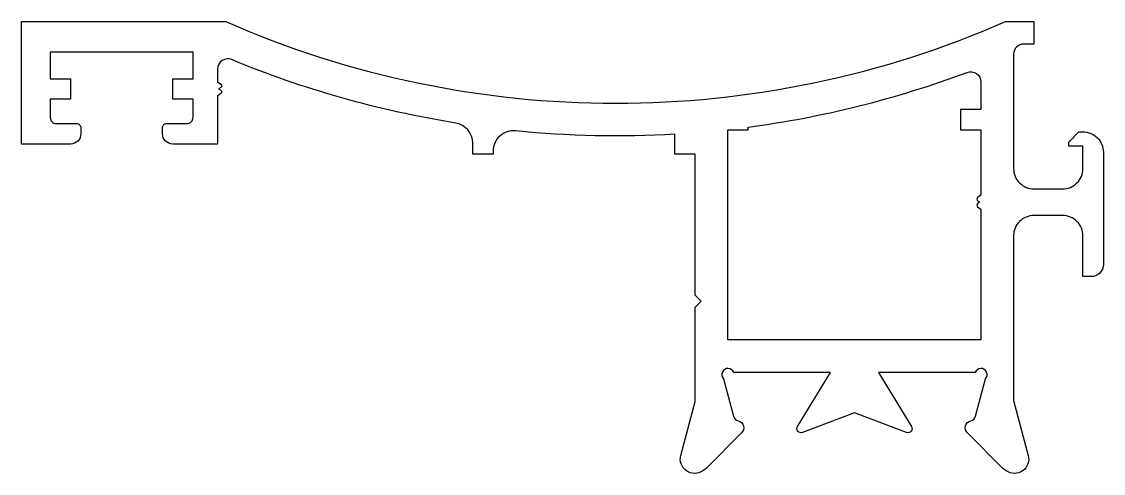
# Model space of a CAD drawing. Extents: x 897.6 to 950.6, y -23.8 to -1.7.
import ezdxf

# ---------------------------------------------------------------- set-up
doc = ezdxf.new("R2010")
doc.units = 0
doc.header["$LTSCALE"] = 15
doc.layers.get('0').update_dxf_attribs({"linetype": 'CONTINUOUS'})

msp = doc.modelspace()

# ---------------------------------------------------------------- linework, layer by layer
at = {"ltscale": 5}
for points in [[(907.355, -5.188), (907.195, -5.308), (907.195, -7.658), (904.995, -7.658, -0.414214), (904.495, -7.158), (904.495, -6.858, -0.414214), (904.695, -6.658), (905.695, -6.658, 0.414214), (905.995, -6.358), (905.995, -5.458), (904.995, -5.458), (904.995, -4.458), (905.995, -4.458), (905.995, -3.158), (898.995, -3.158), (898.995, -4.458), (899.995, -4.458), (899.995, -5.458), (898.995, -5.458), (898.995, -6.358, 0.414214), (899.295, -6.658), (900.295, -6.658, -0.414214), (900.495, -6.858), (900.495, -7.158, -0.414214), (899.995, -7.658), (897.595, -7.658), (897.595, -1.658), (907.595, -1.658, 0.2094), (945.799, -1.658), (947.195, -1.658), (947.195, -2.758), (946.695, -2.758, 0.414214), (946.195, -3.258), (946.195, -8.858, 0.414214), (947.195, -9.858), (948.595, -9.858, 0.414214), (949.595, -8.858), (949.595, -7.758), (948.895, -7.758), (948.895, -7.558), (949.395, -7.058), (949.595, -7.058, -0.414214), (950.595, -8.058), (950.595, -13.558, -0.414214), (949.995, -14.158), (949.595, -14.158), (949.595, -12.158, 0.414214), (948.595, -11.158), (947.195, -11.158, 0.414214), (946.195, -12.158), (946.195, -20.233), (946.913, -22.919, -0.700084), (945.836, -23.673), (945.656, -23.548), (943.945, -21.819, -0.607471), (944.103, -21.218, 0.283637), (944.33, -20.999), (944.822, -19.162, 1.229391), (944.32, -18.858), (939.576, -18.858), (941.191, -21.504, -0.713664), (940.95, -21.795), (938.402, -20.835), (935.853, -21.795, -0.713664), (935.612, -21.504), (937.227, -18.858), (932.483, -18.858, 1.229391), (931.981, -19.162), (932.473, -20.999, 0.283637), (932.7, -21.218, -0.607471), (932.858, -21.819), (931.147, -23.548), (930.967, -23.673, -0.700084), (929.89, -22.919), (930.595, -20.285), (930.595, -15.658), (930.895, -15.358), (930.595, -15.058), (930.595, -8.158), (929.595, -8.158), (929.595, -7.172, -0.039697), (921.794, -7.013, 0.443752), (920.695, -8.008), (920.695, -8.158), (919.695, -8.158), (919.695, -7.616, 0.368076), (918.854, -6.629, -0.058109), (907.886, -3.52, 0.53436), (907.195, -3.982), (907.195, -4.608), (907.355, -4.728, -0.524993), (907.348, -4.892), (907.245, -4.958), (907.348, -5.023, -0.524993)], [(944.441, -10.442), (944.545, -10.508), (944.441, -10.573, 0.524993), (944.435, -10.738), (944.595, -10.858), (944.595, -17.258), (932.195, -17.258), (932.195, -6.958), (933.195, -6.958), (933.195, -6.827, 0.056339), (943.92, -4.145, -0.523264), (944.595, -4.614), (944.595, -5.958), (943.595, -5.958), (943.595, -6.958), (944.595, -6.958), (944.595, -10.158), (944.435, -10.278, 0.524993)]]:
    msp.add_lwpolyline(points, format="xyb", close=True, dxfattribs=at)

doc.saveas('drawing.dxf')
